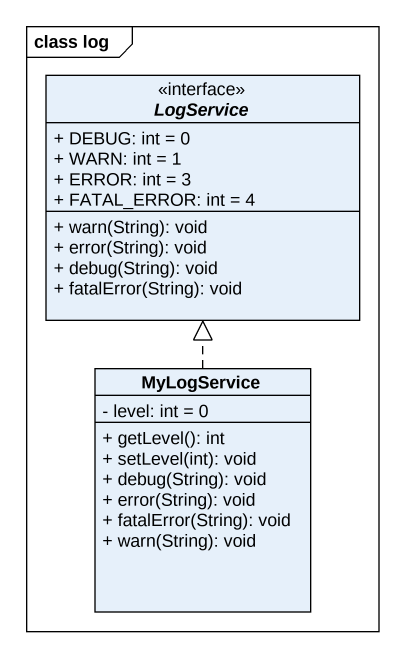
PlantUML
@startuml
mainframe class log
hide circle
hide empty members
skinparam classAttributeIconSize 0
interface LogService <<interface>> {
  + DEBUG: int = 0
  + WARN: int = 1
  + ERROR: int = 3
  + FATAL_ERROR: int = 4
  + warn(String): void
  + error(String): void
  + debug(String): void
  + fatalError(String): void
}
class MyLogService {
  - level: int = 0
  + getLevel(): int
  + setLevel(int): void
  + debug(String): void
  + error(String): void
  + fatalError(String): void
  + warn(String): void
}
MyLogService .up.|> LogService
@enduml
